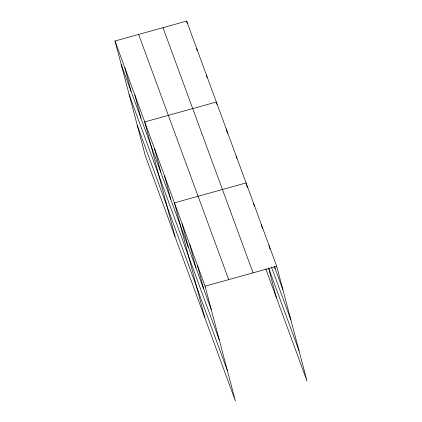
<?xml version="1.0" encoding="UTF-8"?>
<svg xmlns="http://www.w3.org/2000/svg" width="422" height="422" viewBox="0 0 422 422"><rect width="100%" height="100%" fill="white"/><g stroke="black" fill="none" stroke-linecap="round" stroke-linejoin="round"><path stroke-width="0.63" d="M115 41.018L205.071 286.2L235.376 400.9L145.305 155.723L115 41.018L186.624 21.1L276.695 266.277L307 380.982L265.791 268.809M205.071 286.2L276.695 266.277M274.321 266.387L282.877 289.682M271.473 267.094L290.837 319.807M268.64 268.102L299.04 350.851M162.987 27.673L253.058 272.855M138.638 34.446L228.708 279.628M121.183 64.424L211.253 309.6M129.143 94.554L219.213 339.731M137.345 125.592L227.416 370.769M269.041 245.44L270.043 249.233M274.553 266.314L275.223 268.84M261.382 224.599L262.384 228.392M253.727 203.757L254.392 206.289M247.239 187.347L246.068 182.916L174.45 202.84L204.754 317.539M268.582 268.118L276.373 297.621M236.162 155.95L236.832 158.477M226.255 128.979L227.426 133.405M217.013 104.54L216.349 102.008L144.725 121.932L175.03 236.631M206.437 75.037L207.107 77.569M196.531 48.071L197.201 50.598M186.624 21.1L187.289 23.632M197.417 265.359L203.599 288.764M189.758 244.517L195.945 267.923M182.104 223.681L188.286 247.081M164.538 175.868L170.725 199.274M154.631 148.897L160.814 172.303M134.818 94.961L141.001 118.36M124.907 67.989L131.089 91.395"/></g></svg>
